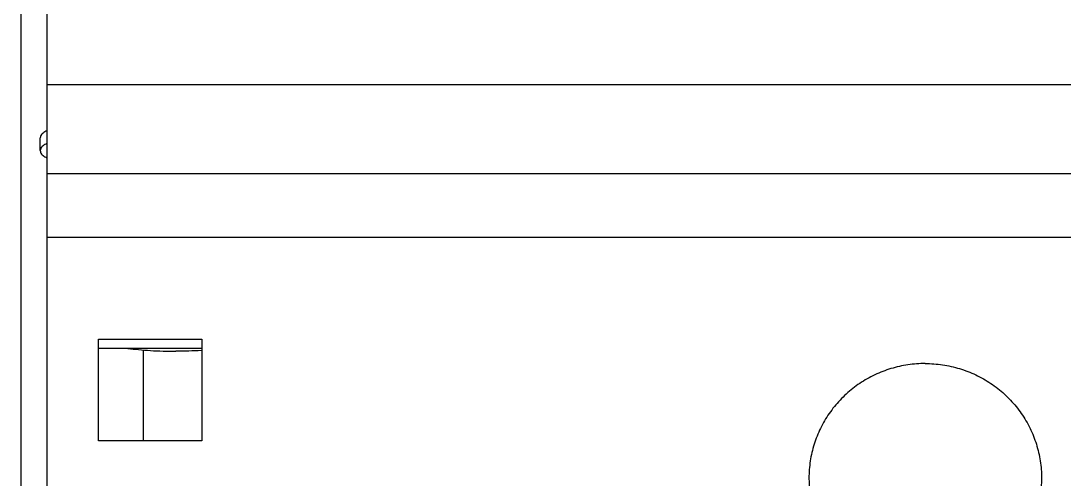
# Model space of a CAD drawing. Header units: millimetres. Extents: x 21899 to 38731, y -5425 to 3612.
# Drawn here: x 31145.7 to 31226.5, y 325.3 to 360.8 of the extents above; entities that cross this region are included whole.
import ezdxf

# ---------------------------------------------------------------- set-up
doc = ezdxf.new("R2010")
doc.units = ezdxf.units.MM

msp = doc.modelspace()

# ---------------------------------------------------------------- linework, layer by layer
at = {"color": 7, "linetype": 'Continuous'}
for p, q in [((31145.735, 1144.533), (31145.735, 264.585)), ((31147.735, 374.522), (31147.735, 324.587)), ((31147.235, 350.716), (31147.235, 351.7)), ((31147.735, 348.951), (31272.735, 348.951)), ((31151.735, 328.236), (31151.735, 336.115)), ((31151.735, 336.115), (31159.735, 336.115)), ((31159.735, 336.115), (31159.735, 328.236)), ((31151.735, 335.42), (31159.735, 335.42)), ((31155.235, 328.236), (31155.235, 335.283)), ((31159.735, 328.236), (31151.735, 328.236))]:
    msp.add_line(p, q, dxfattribs=at)
at = {"color": 9, "linetype": 'Continuous'}
for p, q in [((31272.735, 355.811), (31147.735, 355.811)), ((31272.735, 343.993), (31147.735, 343.993))]:
    msp.add_line(p, q, dxfattribs=at)
at = {"color": 7, "linetype": 'Continuous'}
for points, start_tangent, end_tangent in [([(31147.729, 352.253), (31147.455, 352.071), (31147.26, 351.825), (31147.24, 351.7)], (-0.877938, -0.478774), (0, -1)), ([(31147.731, 351.269), (31147.455, 351.087), (31147.26, 350.84), (31147.24, 350.716)], (-0.87828, -0.478147), (0, -1)), ([(31147.24, 350.716), (31147.26, 350.591), (31147.455, 350.345), (31147.731, 350.162)], (0, -1), (0.87828, -0.478147)), ([(31153.93, 335.418), (31154.009, 335.408), (31154.848, 335.312), (31155.765, 335.242), (31156.737, 335.2), (31157.735, 335.185)], (0.990381, -0.138367), (1, 0)), ([(31159.736, 335.244), (31159.706, 335.242), (31158.734, 335.2), (31157.735, 335.185)], (-0.998168, -0.060499), (-1, 0)), ([(31215.735, 334.232), (31214.394, 334.133), (31213.083, 333.838), (31211.831, 333.354), (31210.666, 332.692), (31209.614, 331.866), (31208.699, 330.895), (31207.941, 329.8), (31207.358, 328.607), (31206.961, 327.341), (31206.761, 326.031), (31206.735, 325.369)], (-1, 0), (0, -1)), ([(31215.735, 334.232), (31217.077, 334.133), (31218.388, 333.838), (31219.64, 333.354), (31220.805, 332.692), (31221.857, 331.866), (31222.772, 330.895), (31223.53, 329.8), (31224.113, 328.607), (31224.51, 327.341), (31224.71, 326.031), (31224.735, 325.369)], (1, 0), (0, -1)), ([(31206.735, 325.369), (31206.736, 325.282)], (0, -1), (0.009926, -0.999951)), ([(31206.736, 325.282), (31206.761, 324.706), (31206.961, 323.396), (31207.358, 322.131), (31207.941, 320.937), (31208.699, 319.843), (31209.614, 318.871), (31210.666, 318.045), (31211.831, 317.383), (31213.083, 316.899), (31214.394, 316.604), (31215.735, 316.505)], (0.009926, -0.999951), (1, 0)), ([(31224.735, 325.282), (31224.71, 324.706), (31224.51, 323.396), (31224.113, 322.131), (31223.53, 320.937), (31222.772, 319.843), (31221.857, 318.871), (31220.805, 318.045), (31219.64, 317.383), (31218.388, 316.899), (31217.077, 316.604), (31215.735, 316.505)], (-0.009926, -0.999951), (-1, 0)), ([(31224.735, 325.369), (31224.735, 325.282)], (0, -1), (-0.009926, -0.999951))]:
    msp.add_spline(points, degree=3, dxfattribs=dict(at, start_tangent=start_tangent, end_tangent=end_tangent))

doc.saveas('drawing.dxf')
